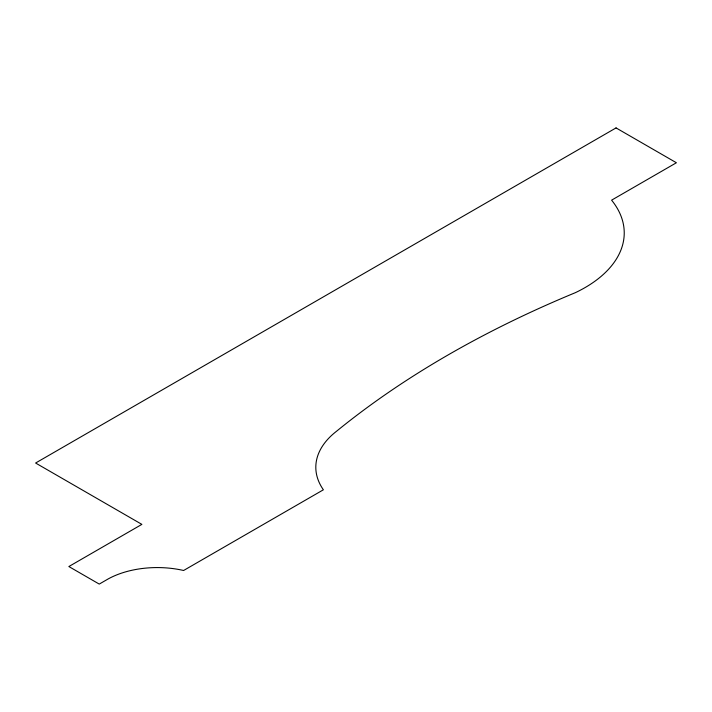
<?xml version="1.0" encoding="UTF-8"?>
<svg xmlns="http://www.w3.org/2000/svg" width="712" height="712" viewBox="0 0 712 712"><rect width="100%" height="100%" fill="white"/><g stroke="black" fill="none" stroke-linecap="round" stroke-linejoin="round"><path stroke-width="1.07" d="M616.049 127.911L35.6 463.022L141.875 524.379L68.85 566.538L99.253 584.089L108.269 578.883A71.084 41.038 0 0 1 183.607 570.49L323.382 489.794A104.299 60.217 0 0 1 336.518 431.267A1020.002 588.895 0 0 1 575.438 292.641A133.954 77.332 0 0 0 611.599 200.161L676.4 162.754L616.049 127.911"/></g></svg>
